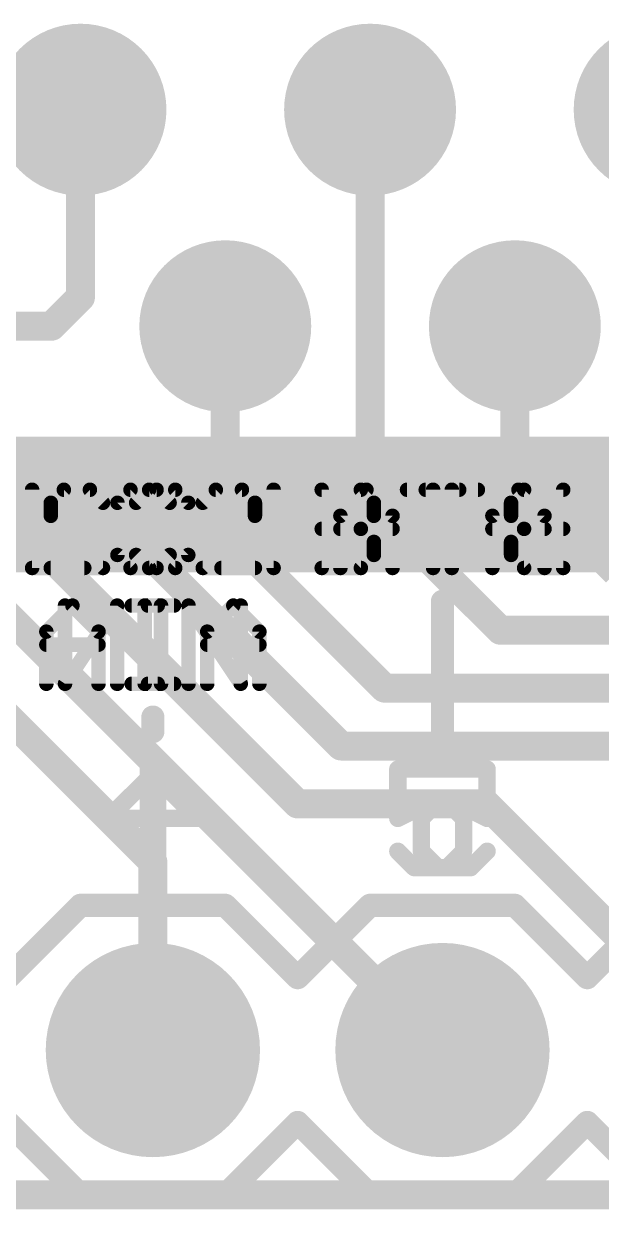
# Model space of a CAD drawing. Extents: x -38 to 87, y -12 to 48.
# Drawn here: x 24.27 to 29.33, y -0.13 to 10.27 of the extents above; entities that cross this region are included whole.
import ezdxf

# ---------------------------------------------------------------- set-up
doc = ezdxf.new("R2010")
doc.units = 0
for name, color, linetype in [('1', 12, 'CONTINUOUS'), ('16', 132, 'CONTINUOUS'), ('17', 110, 'CONTINUOUS'), ('20', 53, 'CONTINUOUS'), ('21', 41, 'CONTINUOUS'), ('22', 40, 'CONTINUOUS'), ('51', 53, 'CONTINUOUS')]:
    doc.layers.add(name, color=color, linetype=linetype)

# ---------------------------------------------------------------- blocks, each defined once
blk = doc.blocks.new('ROUNDP')
at = {"const_width": 0.5}
blk.add_lwpolyline([(0, -0.25, 1), (0, 0.25, 1), (0, -0.25)], format="xyb", dxfattribs=at)
blk = doc.blocks.new('RECT')
blk.add_solid([(-0.5, -0.5), (0.5, -0.5), (-0.5, 0.5), (0.5, 0.5)])

msp = doc.modelspace()

# ---------------------------------------------------------------- linework, layer by layer
at = {"layer": '1', "const_width": 0.254}
for points in [[(24.765, 7.874), (24.765, 9.52)], [(27.305, 9.52), (27.305, 6.096)], [(24.765, 7.874), (24.511, 7.62)], [(24.511, 7.62), (23.495, 7.62)], [(26.035, 7.62), (26.035, 5.842)], [(28.575, 7.62), (28.575, 6.35)], [(24.511, 6.477), (20.32, 6.477)], [(24.511, 6.477), (27.051, 3.937)], [(28.575, 6.35), (29.464, 5.461)], [(27.305, 6.096), (28.448, 4.953)], [(24.13, 5.969), (26.67, 3.429)], [(26.035, 5.842), (27.432, 4.445)], [(23.749, 5.461), (27.94, 1.27)], [(23.368, 4.953), (25.4, 2.921)], [(28.448, 4.953), (35.052, 4.953)], [(27.432, 4.445), (34.671, 4.445)], [(27.051, 3.937), (32.131, 3.937)], [(26.67, 3.429), (28.321, 3.429)], [(28.321, 3.429), (30.48, 1.27)], [(25.4, 2.921), (25.4, 1.27)], [(0, 0), (68.58, 0)]]:
    msp.add_lwpolyline(points, dxfattribs=at)
at = {"layer": '1', "const_width": 0.127}
for points in [[(24.8285, 9.52, 1), (24.7015, 9.52)], [(27.3685, 9.52, 1), (27.2415, 9.52)], [(24.7015, 7.874, 1), (24.8285, 7.874)], [(24.8099, 7.8291, 1), (24.7201, 7.9189)], [(24.4661, 7.6649, 1), (24.5559, 7.5751)], [(24.511, 7.5565, 1), (24.511, 7.6835)], [(26.0985, 7.62, 1), (25.9715, 7.62)], [(28.6385, 7.62, 1), (28.5115, 7.62)], [(24.5559, 6.5219, 1), (24.4661, 6.4321)], [(24.511, 6.4135, 1), (24.511, 6.5405)], [(28.6199, 6.3949, 1), (28.5301, 6.3051)], [(28.5115, 6.35, 1), (28.6385, 6.35)], [(27.3499, 6.1409, 1), (27.2601, 6.0511)], [(27.2415, 6.096, 1), (27.3685, 6.096)], [(26.0799, 5.8869, 1), (25.9901, 5.7971)], [(25.9715, 5.842, 1), (26.0985, 5.842)], [(28.448, 5.0165, 1), (28.448, 4.8895)], [(28.4031, 4.9081, 1), (28.4929, 4.9979)], [(27.432, 4.5085, 1), (27.432, 4.3815)], [(27.3871, 4.4001, 1), (27.4769, 4.4899)], [(27.051, 4.0005, 1), (27.051, 3.8735)], [(27.0061, 3.8921, 1), (27.0959, 3.9819)], [(26.67, 3.4925, 1), (26.67, 3.3655)], [(26.6251, 3.3841, 1), (26.7149, 3.4739)], [(28.3659, 3.4739, 1), (28.2761, 3.3841)], [(28.321, 3.3655, 1), (28.321, 3.4925)], [(25.4635, 2.921, 1), (25.3365, 2.921)], [(25.3551, 2.8761, 1), (25.4449, 2.9659)], [(27.8951, 1.2251, 1), (27.9849, 1.3149)], [(25.3365, 1.27, 1), (25.4635, 1.27)]]:
    msp.add_lwpolyline(points, format="xyb", dxfattribs=at)
at = {"layer": '16'}
for points, const_width in [([(12.827, 5.969), (47.244, 5.969)], 1.016), ([(0, 0), (68.58, 0)], 0.254)]:
    msp.add_lwpolyline(points, dxfattribs=dict(at, const_width=const_width))
at = {"layer": '20', "const_width": 0.2032}
msp.add_lwpolyline([(6.35, 0), (62.23, 0)], dxfattribs=at)
at = {"layer": '21'}
for points, const_width in [([(62.74, 6.55), (5.84, 6.55)], 0.2032), ([(24.3409, 6.1855), (24.3409, 5.4991)], 0.127), ([(25.2037, 6.1855), (25.0893, 6.0711)], 0.127), ([(25.4325, 6.1855), (25.2037, 6.1855)], 0.127), ([(25.5469, 6.0711), (25.4325, 6.1855)], 0.127), ([(25.9521, 6.1855), (25.8377, 6.0711)], 0.127), ([(26.1809, 6.1855), (25.9521, 6.1855)], 0.127), ([(26.2953, 6.0711), (26.1809, 6.1855)], 0.127), ([(26.8809, 5.4991), (26.8809, 6.1855)], 0.127), ([(26.8809, 6.1855), (27.2241, 6.1855)], 0.127), ([(27.2241, 6.1855), (27.3385, 6.0711)], 0.127), ([(27.6293, 6.1855), (28.0869, 6.1855)], 0.127), ([(27.8581, 5.4991), (27.8581, 6.1855)], 0.127), ([(28.3777, 5.9567), (28.6065, 6.1855)], 0.127), ([(28.6065, 6.1855), (28.8353, 5.9567)], 0.127), ([(25.0893, 6.0711), (25.0893, 5.6135)], 0.127), ([(26.2953, 5.9567), (26.2953, 6.0711)], 0.127), ([(27.3385, 6.0711), (27.3385, 5.9567)], 0.127), ([(25.8377, 5.4991), (26.2953, 5.9567)], 0.127), ([(27.3385, 5.9567), (27.2241, 5.8423)], 0.127), ([(28.3777, 5.4991), (28.3777, 5.9567)], 0.127), ([(28.8353, 5.9567), (28.8353, 5.4991)], 0.127), ([(26.8809, 5.8423), (27.2241, 5.8423)], 0.127), ([(27.2241, 5.8423), (27.3385, 5.7279)], 0.127), ([(28.3777, 5.8423), (28.8353, 5.8423)], 0.127), ([(27.3385, 5.7279), (27.3385, 5.6135)], 0.127), ([(25.0893, 5.6135), (25.2037, 5.4991)], 0.127), ([(25.4325, 5.4991), (25.5469, 5.6135)], 0.127), ([(27.3385, 5.6135), (27.2241, 5.4991)], 0.127), ([(24.3409, 5.4991), (24.7985, 5.4991)], 0.127), ([(25.2037, 5.4991), (25.4325, 5.4991)], 0.127), ([(26.2953, 5.4991), (25.8377, 5.4991)], 0.127), ([(27.2241, 5.4991), (26.8809, 5.4991)], 0.127), ([(27.94, 4.064), (27.94, 5.207)], 0.2032), ([(24.4656, 4.9407), (24.6944, 5.1695)], 0.127), ([(24.6944, 5.1695), (24.9232, 4.9407)], 0.127), ([(25.214, 5.1695), (25.4428, 5.1695)], 0.127), ([(25.3284, 4.4831), (25.3284, 5.1695)], 0.127), ([(25.713, 4.4831), (25.713, 5.1695)], 0.127), ([(25.713, 5.1695), (26.1706, 4.4831)], 0.127), ([(26.1706, 4.4831), (26.1706, 5.1695)], 0.127), ([(24.4656, 4.4831), (24.4656, 4.9407)], 0.127), ([(24.9232, 4.9407), (24.9232, 4.4831)], 0.127), ([(24.4656, 4.8263), (24.9232, 4.8263)], 0.127), ([(25.214, 4.4831), (25.4428, 4.4831)], 0.127), ([(25.4, 4.064), (25.4, 4.191)], 0.2032), ([(25.4406, 3.7345), (25.0084, 3.3024)], 0.1524), ([(25.4406, 2.8702), (25.4406, 3.7345)], 0.1524), ([(28.1247, 3.7345), (27.5484, 3.7345)], 0.1524), ([(27.5484, 3.7345), (27.5484, 3.3024)], 0.1524), ([(27.5484, 3.3024), (27.8366, 3.4464)], 0.1524), ([(27.8366, 3.4464), (27.9806, 3.4464)], 0.1524), ([(27.9806, 3.4464), (28.1247, 3.3024)], 0.1524), ([(25.0084, 3.3024), (25.5847, 3.3024)], 0.1524), ([(28.1247, 3.3024), (28.1247, 3.0143)], 0.1524), ([(27.6925, 2.8702), (27.5484, 3.0143)], 0.1524), ([(28.1247, 3.0143), (27.9806, 2.8702)], 0.1524), ([(27.9806, 2.8702), (27.6925, 2.8702)], 0.1524), ([(24.765, 2.54), (24.13, 1.905)], 0.2032), ([(24.765, 2.54), (26.035, 2.54)], 0.2032), ([(26.035, 2.54), (26.67, 1.905)], 0.2032), ([(26.67, 1.905), (27.305, 2.54)], 0.2032), ([(27.305, 2.54), (28.575, 2.54)], 0.2032), ([(28.575, 2.54), (29.21, 1.905)], 0.2032), ([(29.21, 1.905), (29.845, 2.54)], 0.2032), ([(24.13, 0.635), (24.765, 0)], 0.2032), ([(26.67, 0.635), (26.035, 0)], 0.2032), ([(27.305, 0), (26.67, 0.635)], 0.2032), ([(29.21, 0.635), (28.575, 0)], 0.2032), ([(29.845, 0), (29.21, 0.635)], 0.2032), ([(26.035, 0), (24.765, 0)], 0.2032), ([(28.575, 0), (27.305, 0)], 0.2032)]:
    msp.add_lwpolyline(points, dxfattribs=dict(at, const_width=const_width))
for points, const_width in [([(24.3726, 6.1855, 1), (24.3091, 6.1855)], 0.0635), ([(25.2037, 6.2172, 1), (25.2037, 6.1537)], 0.0635), ([(25.2261, 6.163, 1), (25.1812, 6.2079)], 0.0635), ([(25.4549, 6.2079, 1), (25.41, 6.163)], 0.0635), ([(25.4325, 6.1537, 1), (25.4325, 6.2172)], 0.0635), ([(25.9521, 6.2172, 1), (25.9521, 6.1537)], 0.0635), ([(25.9746, 6.163, 1), (25.9297, 6.2079)], 0.0635), ([(26.2034, 6.2079, 1), (26.1584, 6.163)], 0.0635), ([(26.1809, 6.1537, 1), (26.1809, 6.2172)], 0.0635), ([(26.9126, 6.1855, 1), (26.8491, 6.1855)], 0.0635), ([(26.8809, 6.2172, 1), (26.8809, 6.1537)], 0.0635), ([(27.2465, 6.2079, 1), (27.2016, 6.163)], 0.0635), ([(27.2241, 6.1537, 1), (27.2241, 6.2172)], 0.0635), ([(27.6293, 6.2172, 1), (27.6293, 6.1537)], 0.0635), ([(27.8898, 6.1855, 1), (27.8263, 6.1855)], 0.0635), ([(28.0869, 6.1537, 1), (28.0869, 6.2172)], 0.0635), ([(28.629, 6.2079, 1), (28.5841, 6.163)], 0.0635), ([(28.629, 6.163, 1), (28.5841, 6.2079)], 0.0635), ([(25.121, 6.0711, 1), (25.0575, 6.0711)], 0.0635), ([(25.0668, 6.0935, 1), (25.1117, 6.0486)], 0.0635), ([(25.5244, 6.0486, 1), (25.5693, 6.0935)], 0.0635), ([(25.8153, 6.0935, 1), (25.8602, 6.0486)], 0.0635), ([(26.327, 6.0711, 1), (26.2636, 6.0711)], 0.0635), ([(26.2728, 6.0486, 1), (26.3178, 6.0935)], 0.0635), ([(27.3702, 6.0711, 1), (27.3067, 6.0711)], 0.0635), ([(27.316, 6.0486, 1), (27.3609, 6.0935)], 0.0635), ([(26.2636, 5.9567, 1), (26.327, 5.9567)], 0.0635), ([(26.3178, 5.9342, 1), (26.2728, 5.9791)], 0.0635), ([(27.3067, 5.9567, 1), (27.3702, 5.9567)], 0.0635), ([(27.3609, 5.9342, 1), (27.316, 5.9791)], 0.0635), ([(28.4095, 5.9567, 1), (28.346, 5.9567)], 0.0635), ([(28.3553, 5.9791, 1), (28.4002, 5.9342)], 0.0635), ([(28.867, 5.9567, 1), (28.8036, 5.9567)], 0.0635), ([(28.8128, 5.9342, 1), (28.8578, 5.9791)], 0.0635), ([(26.8809, 5.874, 1), (26.8809, 5.8105)], 0.0635), ([(27.2465, 5.8647, 1), (27.2016, 5.8198)], 0.0635), ([(27.2016, 5.8647, 1), (27.2465, 5.8198)], 0.0635), ([(27.2241, 5.8105, 1), (27.2241, 5.874)], 0.0635), ([(28.3777, 5.874, 1), (28.3777, 5.8105)], 0.0635), ([(28.8353, 5.8105, 1), (28.8353, 5.874)], 0.0635), ([(27.3702, 5.7279, 1), (27.3067, 5.7279)], 0.0635), ([(27.316, 5.7054, 1), (27.3609, 5.7503)], 0.0635), ([(25.1117, 5.6359, 1), (25.0668, 5.591)], 0.0635), ([(25.0575, 5.6135, 1), (25.121, 5.6135)], 0.0635), ([(25.5693, 5.591, 1), (25.5244, 5.6359)], 0.0635), ([(27.3067, 5.6135, 1), (27.3702, 5.6135)], 0.0635), ([(27.3609, 5.591, 1), (27.316, 5.6359)], 0.0635), ([(24.3409, 5.5309, 1), (24.3409, 5.4674)], 0.0635), ([(24.3091, 5.4991, 1), (24.3726, 5.4991)], 0.0635), ([(24.7985, 5.4674, 1), (24.7985, 5.5309)], 0.0635), ([(25.2037, 5.5309, 1), (25.2037, 5.4674)], 0.0635), ([(25.1812, 5.4766, 1), (25.2261, 5.5216)], 0.0635), ([(25.41, 5.5216, 1), (25.4549, 5.4766)], 0.0635), ([(25.4325, 5.4674, 1), (25.4325, 5.5309)], 0.0635), ([(25.8377, 5.5309, 1), (25.8377, 5.4674)], 0.0635), ([(25.8153, 5.5216, 1), (25.8602, 5.4766)], 0.0635), ([(26.2953, 5.4674, 1), (26.2953, 5.5309)], 0.0635), ([(26.8809, 5.5309, 1), (26.8809, 5.4674)], 0.0635), ([(26.8491, 5.4991, 1), (26.9126, 5.4991)], 0.0635), ([(27.2016, 5.5216, 1), (27.2465, 5.4766)], 0.0635), ([(27.2241, 5.4674, 1), (27.2241, 5.5309)], 0.0635), ([(27.8263, 5.4991, 1), (27.8898, 5.4991)], 0.0635), ([(28.346, 5.4991, 1), (28.4095, 5.4991)], 0.0635), ([(28.8036, 5.4991, 1), (28.867, 5.4991)], 0.0635), ([(27.9908, 5.207, 1), (27.8892, 5.207)], 0.1016), ([(24.7169, 5.1919, 1), (24.672, 5.147)], 0.0635), ([(24.7169, 5.147, 1), (24.672, 5.1919)], 0.0635), ([(25.214, 5.2012, 1), (25.214, 5.1377)], 0.0635), ([(25.3602, 5.1695, 1), (25.2967, 5.1695)], 0.0635), ([(25.4428, 5.1377, 1), (25.4428, 5.2012)], 0.0635), ([(25.7447, 5.1695, 1), (25.6812, 5.1695)], 0.0635), ([(25.7394, 5.1871, 1), (25.6866, 5.1519)], 0.0635), ([(26.2023, 5.1695, 1), (26.1388, 5.1695)], 0.0635), ([(24.4974, 4.9407, 1), (24.4339, 4.9407)], 0.0635), ([(24.4432, 4.9631, 1), (24.4881, 4.9182)], 0.0635), ([(24.955, 4.9407, 1), (24.8915, 4.9407)], 0.0635), ([(24.9008, 4.9182, 1), (24.9457, 4.9631)], 0.0635), ([(24.4656, 4.858, 1), (24.4656, 4.7945)], 0.0635), ([(24.9232, 4.7945, 1), (24.9232, 4.858)], 0.0635), ([(24.4339, 4.4831, 1), (24.4974, 4.4831)], 0.0635), ([(24.8915, 4.4831, 1), (24.955, 4.4831)], 0.0635), ([(25.214, 4.5149, 1), (25.214, 4.4514)], 0.0635), ([(25.2967, 4.4831, 1), (25.3602, 4.4831)], 0.0635), ([(25.4428, 4.4514, 1), (25.4428, 4.5149)], 0.0635), ([(25.6812, 4.4831, 1), (25.7447, 4.4831)], 0.0635), ([(26.1388, 4.4831, 1), (26.2023, 4.4831)], 0.0635), ([(26.1441, 4.4655, 1), (26.197, 4.5007)], 0.0635), ([(25.4508, 4.191, 1), (25.3492, 4.191)], 0.1016), ([(25.3492, 4.064, 1), (25.4508, 4.064)], 0.1016), ([(27.8892, 4.064, 1), (27.9908, 4.064)], 0.1016), ([(25.4787, 3.7345, 1), (25.4025, 3.7345)], 0.0762), ([(25.4676, 3.7076, 1), (25.4137, 3.7615)], 0.0762), ([(27.5484, 3.7726, 1), (27.5484, 3.6964)], 0.0762), ([(27.5865, 3.7345, 1), (27.5103, 3.7345)], 0.0762), ([(28.1247, 3.6964, 1), (28.1247, 3.7726)], 0.0762), ([(27.8366, 3.4845, 1), (27.8366, 3.4083)], 0.0762), ([(27.8536, 3.4123, 1), (27.8195, 3.4805)], 0.0762), ([(28.0076, 3.4734, 1), (27.9537, 3.4195)], 0.0762), ([(27.9806, 3.4083, 1), (27.9806, 3.4845)], 0.0762), ([(25.0084, 3.3405, 1), (25.0084, 3.2643)], 0.0762), ([(24.9815, 3.3293, 1), (25.0354, 3.2754)], 0.0762), ([(25.5847, 3.2643, 1), (25.5847, 3.3405)], 0.0762), ([(27.5103, 3.3024, 1), (27.5865, 3.3024)], 0.0762), ([(27.5314, 3.3364, 1), (27.5655, 3.2683)], 0.0762), ([(28.1628, 3.3024, 1), (28.0866, 3.3024)], 0.0762), ([(28.0977, 3.2754, 1), (28.1516, 3.3293)], 0.0762), ([(27.5754, 3.0412, 1), (27.5215, 2.9873)], 0.0762), ([(28.0866, 3.0143, 1), (28.1628, 3.0143)], 0.0762), ([(28.1516, 2.9873, 1), (28.0977, 3.0412)], 0.0762), ([(27.6925, 2.9083, 1), (27.6925, 2.8321)], 0.0762), ([(27.6656, 2.8433, 1), (27.7194, 2.8971)], 0.0762), ([(27.9537, 2.8971, 1), (28.0076, 2.8433)], 0.0762), ([(27.9806, 2.8321, 1), (27.9806, 2.9083)], 0.0762), ([(25.4025, 2.8702, 1), (25.4787, 2.8702)], 0.0762), ([(24.765, 2.5908, 1), (24.765, 2.4892)], 0.1016), ([(24.8009, 2.5041, 1), (24.7291, 2.5759)], 0.1016), ([(26.0709, 2.5759, 1), (25.9991, 2.5041)], 0.1016), ([(26.035, 2.4892, 1), (26.035, 2.5908)], 0.1016), ([(27.305, 2.5908, 1), (27.305, 2.4892)], 0.1016), ([(27.3409, 2.5041, 1), (27.2691, 2.5759)], 0.1016), ([(28.6109, 2.5759, 1), (28.5391, 2.5041)], 0.1016), ([(28.575, 2.4892, 1), (28.575, 2.5908)], 0.1016), ([(26.6341, 1.9409, 1), (26.7059, 1.8691)], 0.1016), ([(26.6341, 1.8691, 1), (26.7059, 1.9409)], 0.1016), ([(29.1741, 1.9409, 1), (29.2459, 1.8691)], 0.1016), ([(29.1741, 1.8691, 1), (29.2459, 1.9409)], 0.1016), ([(26.7059, 0.6709, 1), (26.6341, 0.5991)], 0.1016), ([(26.7059, 0.5991, 1), (26.6341, 0.6709)], 0.1016), ([(29.2459, 0.6709, 1), (29.1741, 0.5991)], 0.1016), ([(29.2459, 0.5991, 1), (29.1741, 0.6709)], 0.1016), ([(24.765, 0.0508, 1), (24.765, -0.0508)], 0.1016), ([(24.7291, -0.0359, 1), (24.8009, 0.0359)], 0.1016), ([(25.9991, 0.0359, 1), (26.0709, -0.0359)], 0.1016), ([(26.035, -0.0508, 1), (26.035, 0.0508)], 0.1016), ([(27.305, 0.0508, 1), (27.305, -0.0508)], 0.1016), ([(27.2691, -0.0359, 1), (27.3409, 0.0359)], 0.1016), ([(28.5391, 0.0359, 1), (28.6109, -0.0359)], 0.1016), ([(28.575, -0.0508, 1), (28.575, 0.0508)], 0.1016)]:
    msp.add_lwpolyline(points, format="xyb", dxfattribs=dict(at, const_width=const_width))
at = {"layer": '22'}
for points, const_width in [([(24.5047, 6.0711), (24.6191, 6.1855)], 0.127), ([(24.6191, 6.1855), (24.8479, 6.1855)], 0.127), ([(24.8479, 6.1855), (24.9623, 6.0711)], 0.127), ([(25.2531, 6.0711), (25.3675, 6.1855)], 0.127), ([(25.3675, 6.1855), (25.5963, 6.1855)], 0.127), ([(25.5963, 6.1855), (25.7107, 6.0711)], 0.127), ([(26.4591, 6.1855), (26.4591, 5.4991)], 0.127), ([(27.2735, 6.1855), (27.0447, 5.9567)], 0.127), ([(27.5023, 5.9567), (27.2735, 6.1855)], 0.127), ([(28.2507, 6.1855), (27.7931, 6.1855)], 0.127), ([(28.0219, 5.4991), (28.0219, 6.1855)], 0.127), ([(28.6559, 6.1855), (28.5415, 6.0711)], 0.127), ([(28.9991, 6.1855), (28.6559, 6.1855)], 0.127), ([(28.9991, 5.4991), (28.9991, 6.1855)], 0.127), ([(24.5047, 5.9567), (24.5047, 6.0711)], 0.127), ([(25.7107, 6.0711), (25.7107, 5.6135)], 0.127), ([(28.5415, 6.0711), (28.5415, 5.9567)], 0.127), ([(24.9623, 5.4991), (24.5047, 5.9567)], 0.127), ([(27.0447, 5.9567), (27.0447, 5.4991)], 0.127), ([(27.5023, 5.4991), (27.5023, 5.9567)], 0.127), ([(28.5415, 5.9567), (28.6559, 5.8423)], 0.127), ([(27.5023, 5.8423), (27.0447, 5.8423)], 0.127), ([(28.6559, 5.8423), (28.5415, 5.7279)], 0.127), ([(28.9991, 5.8423), (28.6559, 5.8423)], 0.127), ([(28.5415, 5.7279), (28.5415, 5.6135)], 0.127), ([(25.3675, 5.4991), (25.2531, 5.6135)], 0.127), ([(25.7107, 5.6135), (25.5963, 5.4991)], 0.127), ([(28.5415, 5.6135), (28.6559, 5.4991)], 0.127), ([(24.5047, 5.4991), (24.9623, 5.4991)], 0.127), ([(25.5963, 5.4991), (25.3675, 5.4991)], 0.127), ([(26.4591, 5.4991), (26.0015, 5.4991)], 0.127), ([(28.6559, 5.4991), (28.9991, 5.4991)], 0.127), ([(27.94, 4.064), (27.94, 5.207)], 0.2032), ([(25.087, 5.1695), (24.6294, 4.4831)], 0.127), ([(24.6294, 4.4831), (24.6294, 5.1695)], 0.127), ([(25.087, 4.4831), (25.087, 5.1695)], 0.127), ([(25.586, 5.1695), (25.3572, 5.1695)], 0.127), ([(25.4716, 4.4831), (25.4716, 5.1695)], 0.127), ([(26.1056, 5.1695), (25.8768, 4.9407)], 0.127), ([(26.3344, 4.9407), (26.1056, 5.1695)], 0.127), ([(25.8768, 4.9407), (25.8768, 4.4831)], 0.127), ([(26.3344, 4.4831), (26.3344, 4.9407)], 0.127), ([(26.3344, 4.8263), (25.8768, 4.8263)], 0.127), ([(25.586, 4.4831), (25.3572, 4.4831)], 0.127), ([(25.4, 4.064), (25.4, 4.191)], 0.2032), ([(25.3594, 2.8702), (25.3594, 3.7345)], 0.1524), ([(25.3594, 3.7345), (25.7916, 3.3024)], 0.1524), ([(27.7553, 3.7345), (28.3316, 3.7345)], 0.1524), ([(28.3316, 3.7345), (28.3316, 3.3024)], 0.1524), ([(27.8994, 3.4464), (27.7553, 3.3024)], 0.1524), ([(28.0434, 3.4464), (27.8994, 3.4464)], 0.1524), ([(28.3316, 3.3024), (28.0434, 3.4464)], 0.1524), ([(25.7916, 3.3024), (25.2153, 3.3024)], 0.1524), ([(27.7553, 3.3024), (27.7553, 3.0143)], 0.1524), ([(27.7553, 3.0143), (27.8994, 2.8702)], 0.1524), ([(28.1875, 2.8702), (28.3316, 3.0143)], 0.1524), ([(27.8994, 2.8702), (28.1875, 2.8702)], 0.1524)]:
    msp.add_lwpolyline(points, dxfattribs=dict(at, const_width=const_width))
for points, const_width in [([(24.6191, 6.2172, 1), (24.6191, 6.1537)], 0.0635), ([(24.6416, 6.163, 1), (24.5966, 6.2079)], 0.0635), ([(24.8703, 6.2079, 1), (24.8254, 6.163)], 0.0635), ([(24.8479, 6.1537, 1), (24.8479, 6.2172)], 0.0635), ([(25.3675, 6.2172, 1), (25.3675, 6.1537)], 0.0635), ([(25.39, 6.163, 1), (25.3451, 6.2079)], 0.0635), ([(25.6188, 6.2079, 1), (25.5739, 6.163)], 0.0635), ([(25.5963, 6.1537, 1), (25.5963, 6.2172)], 0.0635), ([(26.4909, 6.1855, 1), (26.4274, 6.1855)], 0.0635), ([(27.2959, 6.2079, 1), (27.251, 6.163)], 0.0635), ([(27.2959, 6.163, 1), (27.251, 6.2079)], 0.0635), ([(27.7931, 6.2172, 1), (27.7931, 6.1537)], 0.0635), ([(28.0537, 6.1855, 1), (27.9902, 6.1855)], 0.0635), ([(28.2507, 6.1537, 1), (28.2507, 6.2172)], 0.0635), ([(28.6559, 6.2172, 1), (28.6559, 6.1537)], 0.0635), ([(28.6784, 6.163, 1), (28.6335, 6.2079)], 0.0635), ([(29.0309, 6.1855, 1), (28.9674, 6.1855)], 0.0635), ([(28.9991, 6.1537, 1), (28.9991, 6.2172)], 0.0635), ([(24.4822, 6.0935, 1), (24.5272, 6.0486)], 0.0635), ([(24.5364, 6.0711, 1), (24.473, 6.0711)], 0.0635), ([(24.9398, 6.0486, 1), (24.9847, 6.0935)], 0.0635), ([(25.2307, 6.0935, 1), (25.2756, 6.0486)], 0.0635), ([(25.7425, 6.0711, 1), (25.679, 6.0711)], 0.0635), ([(25.6883, 6.0486, 1), (25.7332, 6.0935)], 0.0635), ([(28.5733, 6.0711, 1), (28.5098, 6.0711)], 0.0635), ([(28.5191, 6.0935, 1), (28.564, 6.0486)], 0.0635), ([(24.5272, 5.9791, 1), (24.4822, 5.9342)], 0.0635), ([(24.473, 5.9567, 1), (24.5364, 5.9567)], 0.0635), ([(27.0222, 5.9791, 1), (27.0672, 5.9342)], 0.0635), ([(27.0765, 5.9567, 1), (27.013, 5.9567)], 0.0635), ([(27.534, 5.9567, 1), (27.4705, 5.9567)], 0.0635), ([(27.4798, 5.9342, 1), (27.5247, 5.9791)], 0.0635), ([(28.5098, 5.9567, 1), (28.5733, 5.9567)], 0.0635), ([(28.564, 5.9791, 1), (28.5191, 5.9342)], 0.0635), ([(27.0447, 5.874, 1), (27.0447, 5.8105)], 0.0635), ([(27.5023, 5.8105, 1), (27.5023, 5.874)], 0.0635), ([(28.6559, 5.874, 1), (28.6559, 5.8105)], 0.0635), ([(28.6784, 5.8198, 1), (28.6335, 5.8647)], 0.0635), ([(28.6335, 5.8198, 1), (28.6784, 5.8647)], 0.0635), ([(28.9991, 5.8105, 1), (28.9991, 5.874)], 0.0635), ([(28.5733, 5.7279, 1), (28.5098, 5.7279)], 0.0635), ([(28.5191, 5.7503, 1), (28.564, 5.7054)], 0.0635), ([(25.2756, 5.6359, 1), (25.2307, 5.591)], 0.0635), ([(25.679, 5.6135, 1), (25.7425, 5.6135)], 0.0635), ([(25.7332, 5.591, 1), (25.6883, 5.6359)], 0.0635), ([(28.5098, 5.6135, 1), (28.5733, 5.6135)], 0.0635), ([(28.564, 5.6359, 1), (28.5191, 5.591)], 0.0635), ([(24.5047, 5.5309, 1), (24.5047, 5.4674)], 0.0635), ([(24.9398, 5.4766, 1), (24.9847, 5.5216)], 0.0635), ([(24.9623, 5.4674, 1), (24.9623, 5.5309)], 0.0635), ([(25.3675, 5.5309, 1), (25.3675, 5.4674)], 0.0635), ([(25.3451, 5.4766, 1), (25.39, 5.5216)], 0.0635), ([(25.5739, 5.5216, 1), (25.6188, 5.4766)], 0.0635), ([(25.5963, 5.4674, 1), (25.5963, 5.5309)], 0.0635), ([(26.0015, 5.5309, 1), (26.0015, 5.4674)], 0.0635), ([(26.4274, 5.4991, 1), (26.4909, 5.4991)], 0.0635), ([(26.4591, 5.4674, 1), (26.4591, 5.5309)], 0.0635), ([(27.013, 5.4991, 1), (27.0765, 5.4991)], 0.0635), ([(27.4705, 5.4991, 1), (27.534, 5.4991)], 0.0635), ([(27.9902, 5.4991, 1), (28.0537, 5.4991)], 0.0635), ([(28.6559, 5.5309, 1), (28.6559, 5.4674)], 0.0635), ([(28.6335, 5.4766, 1), (28.6784, 5.5216)], 0.0635), ([(28.9674, 5.4991, 1), (29.0309, 5.4991)], 0.0635), ([(28.9991, 5.4674, 1), (28.9991, 5.5309)], 0.0635), ([(27.9908, 5.207, 1), (27.8892, 5.207)], 0.1016), ([(24.6612, 5.1695, 1), (24.5977, 5.1695)], 0.0635), ([(25.1188, 5.1695, 1), (25.0553, 5.1695)], 0.0635), ([(25.1134, 5.1519, 1), (25.0606, 5.1871)], 0.0635), ([(25.3572, 5.2012, 1), (25.3572, 5.1377)], 0.0635), ([(25.5033, 5.1695, 1), (25.4398, 5.1695)], 0.0635), ([(25.586, 5.1377, 1), (25.586, 5.2012)], 0.0635), ([(26.128, 5.1919, 1), (26.0831, 5.147)], 0.0635), ([(26.128, 5.147, 1), (26.0831, 5.1919)], 0.0635), ([(25.9085, 4.9407, 1), (25.845, 4.9407)], 0.0635), ([(25.8543, 4.9631, 1), (25.8992, 4.9182)], 0.0635), ([(26.3661, 4.9407, 1), (26.3026, 4.9407)], 0.0635), ([(26.3119, 4.9182, 1), (26.3568, 4.9631)], 0.0635), ([(25.8768, 4.858, 1), (25.8768, 4.7945)], 0.0635), ([(26.3344, 4.7945, 1), (26.3344, 4.858)], 0.0635), ([(24.603, 4.5007, 1), (24.6559, 4.4655)], 0.0635), ([(24.5977, 4.4831, 1), (24.6612, 4.4831)], 0.0635), ([(25.0553, 4.4831, 1), (25.1188, 4.4831)], 0.0635), ([(25.3572, 4.5149, 1), (25.3572, 4.4514)], 0.0635), ([(25.4398, 4.4831, 1), (25.5033, 4.4831)], 0.0635), ([(25.586, 4.4514, 1), (25.586, 4.5149)], 0.0635), ([(25.845, 4.4831, 1), (25.9085, 4.4831)], 0.0635), ([(26.3026, 4.4831, 1), (26.3661, 4.4831)], 0.0635), ([(25.4508, 4.191, 1), (25.3492, 4.191)], 0.1016), ([(25.3492, 4.064, 1), (25.4508, 4.064)], 0.1016), ([(27.8892, 4.064, 1), (27.9908, 4.064)], 0.1016), ([(25.3863, 3.7615, 1), (25.3324, 3.7076)], 0.0762), ([(25.3975, 3.7345, 1), (25.3213, 3.7345)], 0.0762), ([(27.7553, 3.7726, 1), (27.7553, 3.6964)], 0.0762), ([(28.3697, 3.7345, 1), (28.2935, 3.7345)], 0.0762), ([(28.3316, 3.6964, 1), (28.3316, 3.7726)], 0.0762), ([(27.8994, 3.4845, 1), (27.8994, 3.4083)], 0.0762), ([(27.9263, 3.4195, 1), (27.8724, 3.4734)], 0.0762), ([(28.0605, 3.4805, 1), (28.0264, 3.4123)], 0.0762), ([(28.0434, 3.4083, 1), (28.0434, 3.4845)], 0.0762), ([(25.2153, 3.3405, 1), (25.2153, 3.2643)], 0.0762), ([(25.7646, 3.2754, 1), (25.8185, 3.3293)], 0.0762), ([(25.7916, 3.2643, 1), (25.7916, 3.3405)], 0.0762), ([(27.7934, 3.3024, 1), (27.7172, 3.3024)], 0.0762), ([(27.7284, 3.3293, 1), (27.7823, 3.2754)], 0.0762), ([(28.2935, 3.3024, 1), (28.3697, 3.3024)], 0.0762), ([(28.3145, 3.2683, 1), (28.3486, 3.3364)], 0.0762), ([(27.7823, 3.0412, 1), (27.7284, 2.9873)], 0.0762), ([(27.7172, 3.0143, 1), (27.7934, 3.0143)], 0.0762), ([(28.3585, 2.9873, 1), (28.3046, 3.0412)], 0.0762), ([(27.8994, 2.9083, 1), (27.8994, 2.8321)], 0.0762), ([(27.8724, 2.8433, 1), (27.9263, 2.8971)], 0.0762), ([(28.1606, 2.8971, 1), (28.2144, 2.8433)], 0.0762), ([(28.1875, 2.8321, 1), (28.1875, 2.9083)], 0.0762), ([(25.3213, 2.8702, 1), (25.3975, 2.8702)], 0.0762)]:
    msp.add_lwpolyline(points, format="xyb", dxfattribs=dict(at, const_width=const_width))
at = {"layer": '51', "const_width": 0.1524}
msp.add_lwpolyline([(62.74, 6.55), (5.84, 6.55)], dxfattribs=at)

# ---------------------------------------------------------------- block references
at = {"layer": '17'}
for p, xscale, yscale, rotation in [((24.765, 9.52), 1.508, 1.508, 180), ((24.765, 9.52), 1.508, 1.508, 180), ((27.305, 9.52), 1.508, 1.508, 180), ((27.305, 9.52), 1.508, 1.508, 180), ((29.845, 9.52), 1.508, 1.508, 180), ((29.845, 9.52), 1.508, 1.508, 180), ((26.035, 7.62), 1.508, 1.508, 180), ((26.035, 7.62), 1.508, 1.508, 180), ((28.575, 7.62), 1.508, 1.508, 180), ((28.575, 7.62), 1.508, 1.508, 180), ((25.4, 1.27), 1.8796, 1.8796, 90), ((25.4, 1.27), 1.8796, 1.8796, 90), ((27.94, 1.27), 1.8796, 1.8796, 90), ((27.94, 1.27), 1.8796, 1.8796, 90)]:
    msp.add_blockref('ROUNDP', p, dxfattribs=dict(at, xscale=xscale, yscale=yscale, rotation=rotation))
at = {"layer": '51', "xscale": 0.508, "yscale": 0.508}
for p in [(25.4, 1.27), (27.94, 1.27)]:
    msp.add_blockref('RECT', p, dxfattribs=at)

doc.saveas('drawing.dxf')
